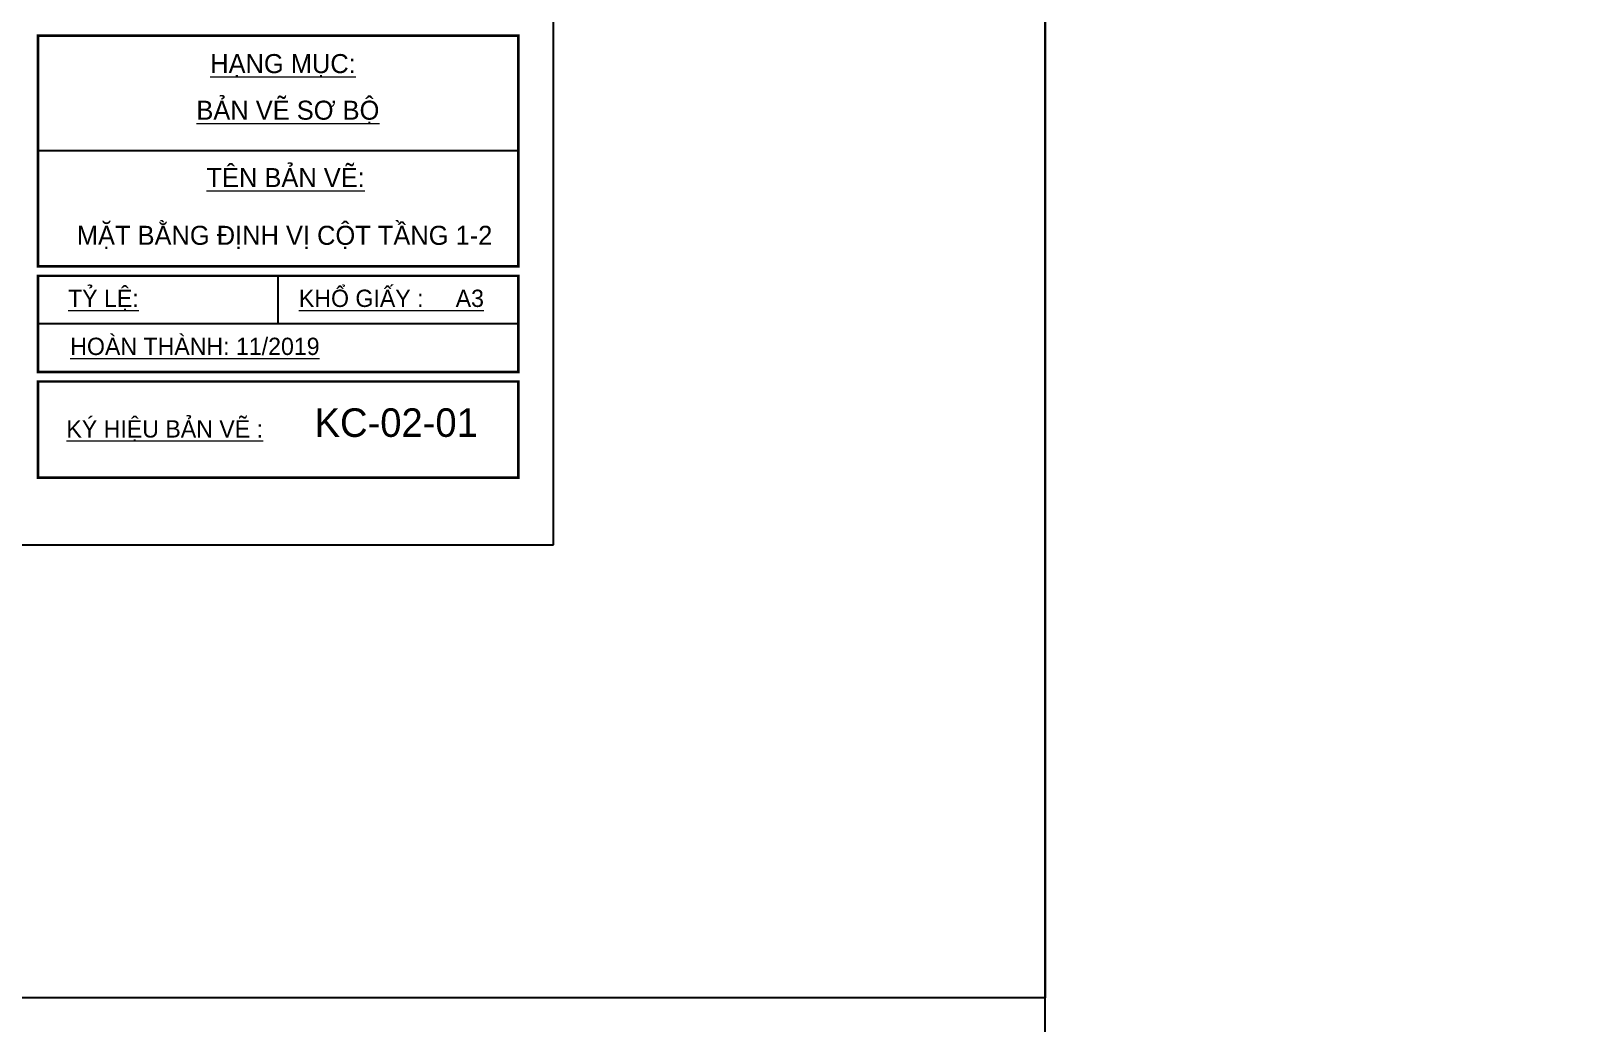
# Model space of a CAD drawing. Extents: x -1855204 to -1466800, y -1308584 to -996495.
# Drawn here: x -1825257 to -1815713, y -1126156 to -1120012 of the extents above; entities that cross this region are included whole.
import ezdxf
from ezdxf.enums import TextEntityAlignment as Align

# ---------------------------------------------------------------- set-up
doc = ezdxf.new("R2010")
doc.units = 0
doc.header["$LTSCALE"] = 150
doc.layers.get('Defpoints').update_dxf_attribs({"lineweight": 18})
for name, color, linetype, lineweight in [('05.Text', 253, 'Continuous', 18), ('11.Khung bo', 32, 'Continuous', 50), ('12.Khung', 36, 'Continuous', 25), ('KCVN-THAY', 7, 'Continuous', 25)]:
    doc.layers.add(name, color=color, linetype=linetype, lineweight=lineweight)
doc.styles.add('VnAvantH', font='')
doc.styles.get('VnAvantH').set_extended_font_data('.VnAvantH')

# ---------------------------------------------------------------- blocks, each defined once
blk = doc.blocks.new('*U4')
at = {"layer": 'KCVN-THAY', "color": 140}
blk.add_lwpolyline([(214871.756, 86966.678), (215381.798, 86966.678), (215381.798, 86579.678), (214871.756, 86579.678)], close=True, dxfattribs=at)
blk = doc.blocks.new('100')
at = {"layer": '11.Khung bo', "const_width": 26.7}
for points in [[(1896213, -943040), (1901213, -943040), (1901213, -940640), (1896213, -940640)], [(1896213, -944140), (1901213, -944140), (1901213, -943140), (1896213, -943140)], [(1896213, -945240), (1901213, -945240), (1901213, -944240), (1896213, -944240)]]:
    blk.add_lwpolyline(points, close=True, dxfattribs=at)
at = {"layer": '12.Khung'}
for p, q in [((1901213, -941840), (1896213, -941840)), ((1898713, -943640), (1898713, -943140)), ((1901213, -943640), (1896213, -943640))]:
    blk.add_line(p, q, dxfattribs=at)
at = {"layer": '12.Khung', "color": 1}
blk.add_lwpolyline([(1901579, -945940), (1901579, -916240), (1859580, -916240), (1859580, -945940)], close=True, dxfattribs=at)
at = {"layer": '05.Text', "style": 'VnAvantH'}
for s, height, p in [('%%Uh¹ng môc:', 198, (1898005, -941030)), ('%%Ub¶n vÏ s¬ bé', 198, (1897861, -941515)), ('%%Utªn b¶n vÏ:', 198, (1897966, -942216)), ('%%Utû lÖ:', 180, (1896525, -943464)), ('%%UKHæ GIÊY :     A3', 180, (1898928, -943464)), ('%%Uhoµn thµnh: 11/2019', 180, (1896548, -943964)), ('%%Uký hiÖu b¶n vÏ :', 180, (1896508, -944823))]:
    blk.add_text(s, height=height, dxfattribs=at).set_placement(p)

msp = doc.modelspace()

# ---------------------------------------------------------------- block references
at = {"layer": '05.Text', "xscale": 0.5948727274080738, "yscale": 0.5948727274080738, "zscale": 0.5948727274080738}
msp.add_blockref('100', (-2953217.7, -560480.8), dxfattribs=at)
at = {"layer": 'Defpoints'}
for p, xscale, yscale, zscale in [((-14741884.9, -6320779.5), 60, 60, 60), ((-23306152.6, -9799446.6), 100, 100, 100)]:
    msp.add_blockref('*U4', p, dxfattribs=dict(at, xscale=xscale, yscale=yscale, zscale=zscale))

# ---------------------------------------------------------------- texts
at = {"layer": '05.Text', "color": 1, "style": 'VnAvantH'}
for s, height, p in [('mÆt b»ng ®Þnh vÞ cét tÇng 1-2', 117.784, (-1822399.5, -1121337.1)), ('KC-02-01', 176.68, (-1822489.2, -1122526.2))]:
    msp.add_text(s, height=height, dxfattribs=at).set_placement(p, align=Align.RIGHT)

doc.saveas('drawing.dxf')
